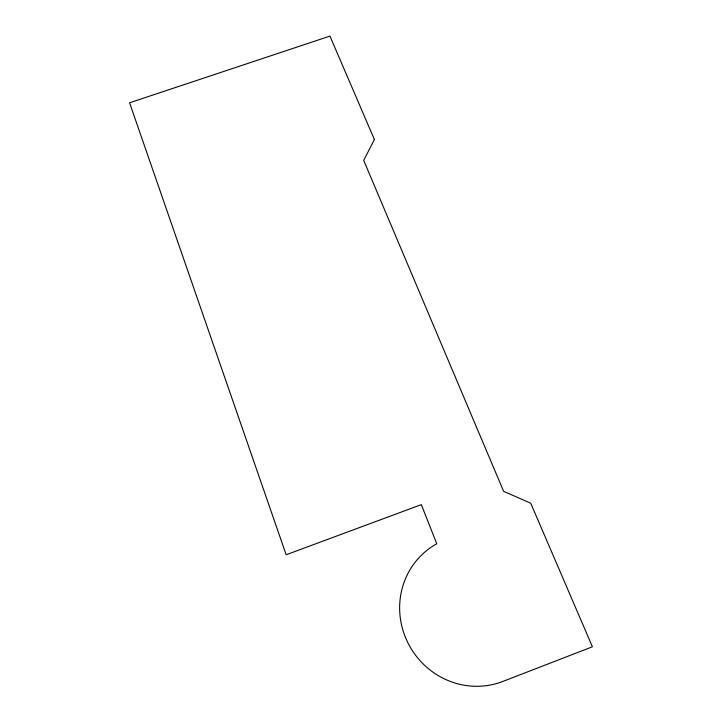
<?xml version="1.0" encoding="UTF-8"?>
<svg xmlns="http://www.w3.org/2000/svg" width="722" height="722" viewBox="0 0 722 722"><rect width="100%" height="100%" fill="white"/><g stroke="black" fill="none" stroke-linecap="round" stroke-linejoin="round"><path stroke-width="1.08" d="M374.393 139.517L363.698 160.374L503.631 491.339L530.715 503.225L592.419 646.786L502.738 681.478A76.55 73.572 57.3 0 1 407.37 641.732A76.55 73.572 57.3 0 1 436.783 543.774L421.323 504.633L286.165 554.767L129.581 102.795L329.945 36.1L374.393 139.517"/></g></svg>
